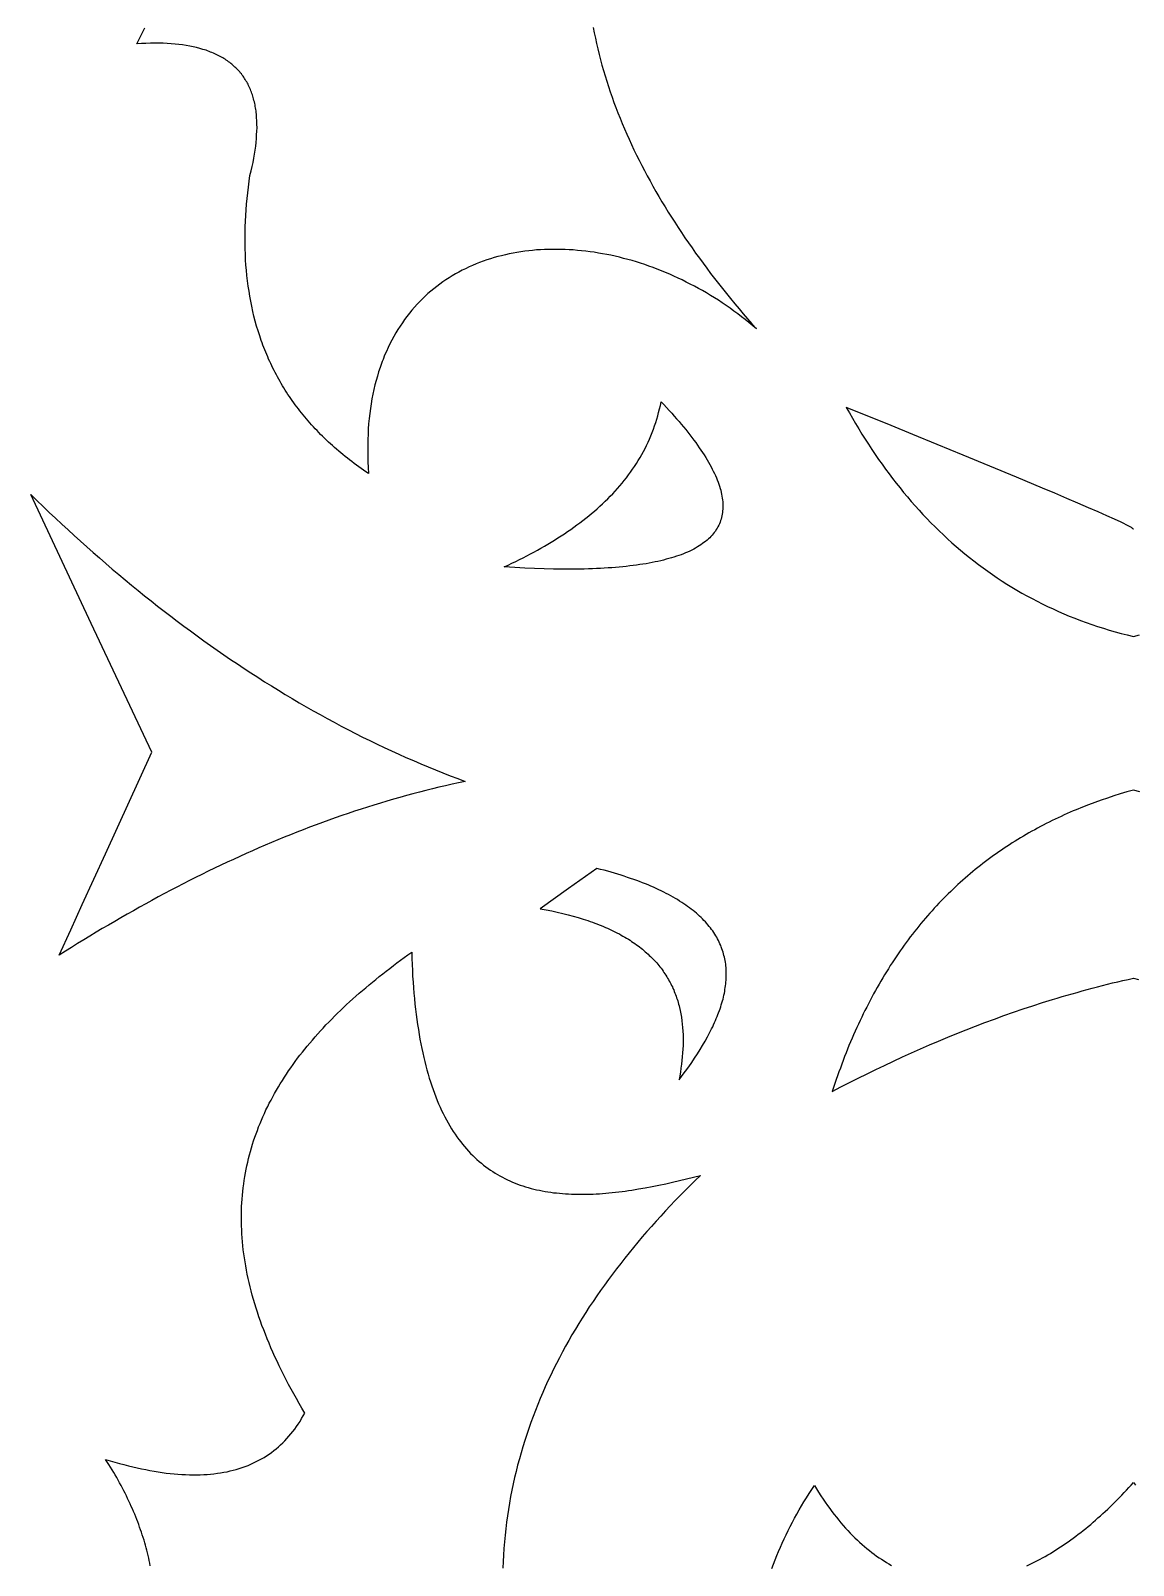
# Model space of a CAD drawing. Extents: x -4113 to -3113, y 1469 to 2469.
# Drawn here: x -3850.7 to -3759.7, y 1816.1 to 1942.6 of the extents above; entities that cross this region are included whole.
import ezdxf

# ---------------------------------------------------------------- set-up
doc = ezdxf.new("R2010")
doc.units = 0
doc.layers.add('PLAN_1', color=18, linetype='CONTINUOUS')

msp = doc.modelspace()

# ---------------------------------------------------------------- linework, layer by layer
at = {"layer": 'PLAN_1'}
for points in [[(-3804.26, 1942.84), (-3804.17, 1942.39), (-3804.08, 1941.95), (-3803.98, 1941.51), (-3803.88, 1941.06), (-3803.77, 1940.62), (-3803.66, 1940.18), (-3803.54, 1939.74), (-3803.41, 1939.29), (-3803.28, 1938.85), (-3803.14, 1938.42), (-3803, 1937.98), (-3802.86, 1937.54), (-3802.7, 1937.1), (-3802.55, 1936.66), (-3802.38, 1936.23), (-3802.22, 1935.79), (-3802.04, 1935.35), (-3801.86, 1934.92), (-3801.68, 1934.49), (-3801.49, 1934.05), (-3801.3, 1933.62), (-3801.1, 1933.19), (-3800.9, 1932.76), (-3800.69, 1932.32), (-3800.47, 1931.89), (-3800.26, 1931.46), (-3800.03, 1931.03), (-3799.8, 1930.61), (-3799.57, 1930.18), (-3799.33, 1929.75), (-3799.09, 1929.32), (-3798.84, 1928.9), (-3798.59, 1928.47), (-3798.33, 1928.04), (-3798.07, 1927.62), (-3797.8, 1927.2), (-3797.53, 1926.77), (-3797.25, 1926.35), (-3796.97, 1925.93), (-3796.69, 1925.5), (-3796.4, 1925.08), (-3796.1, 1924.66), (-3795.81, 1924.24), (-3795.5, 1923.82), (-3795.19, 1923.4), (-3794.88, 1922.98), (-3794.57, 1922.56), (-3794.25, 1922.14), (-3793.92, 1921.73), (-3793.59, 1921.31), (-3793.26, 1920.89), (-3792.92, 1920.48), (-3792.58, 1920.06), (-3792.23, 1919.65), (-3791.88, 1919.23), (-3791.52, 1918.82), (-3791.17, 1918.41), (-3790.8, 1917.99), (-3791.1, 1918.25), (-3791.41, 1918.5), (-3791.71, 1918.75), (-3792.02, 1918.99), (-3792.34, 1919.23), (-3792.65, 1919.46), (-3792.97, 1919.69), (-3793.29, 1919.91), (-3793.61, 1920.13), (-3793.93, 1920.34), (-3794.26, 1920.55), (-3794.58, 1920.75), (-3794.91, 1920.95), (-3795.24, 1921.14), (-3795.58, 1921.32), (-3795.91, 1921.51), (-3796.25, 1921.68), (-3796.58, 1921.85), (-3796.92, 1922.02), (-3797.26, 1922.18), (-3797.6, 1922.34), (-3797.94, 1922.49), (-3798.29, 1922.63), (-3798.63, 1922.77), (-3798.97, 1922.91), (-3799.32, 1923.04), (-3799.66, 1923.16), (-3800.01, 1923.28), (-3800.36, 1923.4), (-3800.7, 1923.51), (-3801.05, 1923.61), (-3801.4, 1923.71), (-3801.75, 1923.8), (-3802.1, 1923.89), (-3802.44, 1923.97), (-3802.79, 1924.05), (-3803.14, 1924.12), (-3803.49, 1924.18), (-3803.83, 1924.24), (-3804.18, 1924.3), (-3804.52, 1924.35), (-3804.87, 1924.39), (-3805.21, 1924.43), (-3805.56, 1924.46), (-3805.9, 1924.49), (-3806.24, 1924.51), (-3806.58, 1924.53), (-3806.92, 1924.54), (-3807.26, 1924.54), (-3807.6, 1924.54), (-3807.93, 1924.54), (-3808.27, 1924.53), (-3808.6, 1924.51), (-3808.93, 1924.49), (-3809.26, 1924.46), (-3809.58, 1924.42), (-3809.91, 1924.38), (-3810.23, 1924.34), (-3810.55, 1924.29), (-3810.87, 1924.23), (-3811.19, 1924.17), (-3811.5, 1924.1), (-3811.82, 1924.02), (-3812.12, 1923.94), (-3812.43, 1923.86), (-3812.74, 1923.76), (-3813.04, 1923.67), (-3813.34, 1923.56), (-3813.63, 1923.45), (-3813.92, 1923.34), (-3814.21, 1923.22), (-3814.5, 1923.09), (-3814.78, 1922.95), (-3815.06, 1922.82), (-3815.34, 1922.67), (-3815.61, 1922.52), (-3815.88, 1922.36), (-3816.14, 1922.2), (-3816.41, 1922.03), (-3816.66, 1921.86), (-3816.92, 1921.67), (-3817.17, 1921.49), (-3817.41, 1921.29), (-3817.65, 1921.09), (-3817.89, 1920.89), (-3818.12, 1920.68), (-3818.35, 1920.46), (-3818.57, 1920.24), (-3818.79, 1920.01), (-3819.01, 1919.77), (-3819.22, 1919.53), (-3819.42, 1919.28), (-3819.62, 1919.02), (-3819.81, 1918.76), (-3820, 1918.49), (-3820.19, 1918.22), (-3820.37, 1917.94), (-3820.54, 1917.66), (-3820.71, 1917.36), (-3820.87, 1917.06), (-3821.03, 1916.76), (-3821.18, 1916.45), (-3821.32, 1916.13), (-3821.46, 1915.81), (-3821.59, 1915.47), (-3821.66, 1915.31), (-3821.72, 1915.14), (-3821.84, 1914.79), (-3821.96, 1914.44), (-3822.06, 1914.09), (-3822.17, 1913.73), (-3822.26, 1913.36), (-3822.35, 1912.98), (-3822.43, 1912.6), (-3822.51, 1912.21), (-3822.57, 1911.81), (-3822.64, 1911.41), (-3822.69, 1911), (-3822.74, 1910.59), (-3822.78, 1910.17), (-3822.81, 1909.74), (-3822.83, 1909.3), (-3822.85, 1908.86), (-3822.86, 1908.42), (-3822.86, 1907.96), (-3822.86, 1907.5), (-3822.85, 1907.03), (-3822.83, 1906.56), (-3822.8, 1906.07), (-3823, 1906.21), (-3823.2, 1906.35), (-3823.4, 1906.48), (-3823.59, 1906.62), (-3823.78, 1906.76), (-3823.97, 1906.9), (-3824.16, 1907.04), (-3824.35, 1907.19), (-3824.53, 1907.33), (-3824.72, 1907.47), (-3824.9, 1907.62), (-3825.07, 1907.77), (-3825.25, 1907.91), (-3825.42, 1908.06), (-3825.59, 1908.21), (-3825.76, 1908.36), (-3825.93, 1908.51), (-3826.1, 1908.66), (-3826.26, 1908.82), (-3826.42, 1908.97), (-3826.58, 1909.13), (-3826.74, 1909.28), (-3826.89, 1909.44), (-3827.04, 1909.6), (-3827.19, 1909.75), (-3827.34, 1909.91), (-3827.49, 1910.07), (-3827.63, 1910.24), (-3827.77, 1910.4), (-3827.91, 1910.56), (-3828.05, 1910.73), (-3828.19, 1910.89), (-3828.32, 1911.06), (-3828.45, 1911.22), (-3828.58, 1911.39), (-3828.71, 1911.56), (-3828.84, 1911.73), (-3828.96, 1911.9), (-3829.08, 1912.07), (-3829.2, 1912.24), (-3829.32, 1912.42), (-3829.44, 1912.59), (-3829.55, 1912.77), (-3829.66, 1912.94), (-3829.77, 1913.12), (-3829.88, 1913.3), (-3829.99, 1913.48), (-3830.09, 1913.65), (-3830.19, 1913.83), (-3830.29, 1914.02), (-3830.39, 1914.2), (-3830.49, 1914.38), (-3830.58, 1914.56), (-3830.68, 1914.75), (-3830.77, 1914.93), (-3830.85, 1915.12), (-3830.94, 1915.31), (-3831.03, 1915.5), (-3831.11, 1915.69), (-3831.19, 1915.88), (-3831.27, 1916.07), (-3831.35, 1916.26), (-3831.42, 1916.45), (-3831.5, 1916.64), (-3831.57, 1916.84), (-3831.64, 1917.03), (-3831.71, 1917.23), (-3831.77, 1917.42), (-3831.9, 1917.82), (-3832.02, 1918.22), (-3832.13, 1918.62), (-3832.24, 1919.03), (-3832.33, 1919.43), (-3832.42, 1919.85), (-3832.51, 1920.26), (-3832.58, 1920.68), (-3832.65, 1921.1), (-3832.72, 1921.52), (-3832.77, 1921.95), (-3832.82, 1922.38), (-3832.86, 1922.82), (-3832.9, 1923.25), (-3832.93, 1923.69), (-3832.95, 1924.14), (-3832.96, 1924.58), (-3832.97, 1925.03), (-3832.97, 1925.48), (-3832.97, 1925.94), (-3832.96, 1926.4), (-3832.94, 1926.86), (-3832.91, 1927.32), (-3832.88, 1927.79), (-3832.85, 1928.26), (-3832.8, 1928.73), (-3832.75, 1929.2), (-3832.7, 1929.68), (-3832.64, 1930.16), (-3832.57, 1930.64), (-3832.48, 1931.01), (-3832.4, 1931.36), (-3832.32, 1931.71), (-3832.26, 1932.05), (-3832.2, 1932.39), (-3832.15, 1932.72), (-3832.1, 1933.04), (-3832.07, 1933.36), (-3832.04, 1933.67), (-3832.02, 1933.98), (-3832, 1934.28), (-3831.99, 1934.57), (-3832, 1934.86), (-3832, 1935.14), (-3832.02, 1935.41), (-3832.04, 1935.68), (-3832.06, 1935.82), (-3832.07, 1935.95), (-3832.09, 1936.08), (-3832.11, 1936.2), (-3832.13, 1936.33), (-3832.15, 1936.45), (-3832.18, 1936.58), (-3832.21, 1936.7), (-3832.24, 1936.82), (-3832.27, 1936.94), (-3832.3, 1937.06), (-3832.33, 1937.17), (-3832.37, 1937.29), (-3832.41, 1937.4), (-3832.45, 1937.51), (-3832.49, 1937.62), (-3832.54, 1937.73), (-3832.58, 1937.83), (-3832.63, 1937.94), (-3832.68, 1938.04), (-3832.73, 1938.15), (-3832.78, 1938.25), (-3832.84, 1938.35), (-3832.9, 1938.44), (-3832.96, 1938.54), (-3833.02, 1938.63), (-3833.08, 1938.73), (-3833.14, 1938.82), (-3833.21, 1938.91), (-3833.28, 1939), (-3833.35, 1939.08), (-3833.42, 1939.17), (-3833.49, 1939.25), (-3833.57, 1939.33), (-3833.65, 1939.42), (-3833.73, 1939.5), (-3833.81, 1939.57), (-3833.89, 1939.65), (-3833.98, 1939.72), (-3834.06, 1939.8), (-3834.15, 1939.87), (-3834.24, 1939.94), (-3834.33, 1940.01), (-3834.43, 1940.08), (-3834.53, 1940.14), (-3834.62, 1940.21), (-3834.72, 1940.27), (-3834.82, 1940.33), (-3834.93, 1940.39), (-3835.03, 1940.45), (-3835.14, 1940.5), (-3835.25, 1940.56), (-3835.36, 1940.61), (-3835.47, 1940.67), (-3835.59, 1940.72), (-3835.71, 1940.76), (-3835.82, 1940.81), (-3835.95, 1940.86), (-3836.07, 1940.9), (-3836.19, 1940.95), (-3836.32, 1940.99), (-3836.45, 1941.03), (-3836.71, 1941.1), (-3836.98, 1941.17), (-3837.25, 1941.24), (-3837.54, 1941.29), (-3837.83, 1941.34), (-3838.13, 1941.39), (-3838.43, 1941.43), (-3838.74, 1941.46), (-3839.07, 1941.49), (-3839.39, 1941.51), (-3839.73, 1941.53), (-3840.07, 1941.53), (-3840.42, 1941.54), (-3840.78, 1941.53), (-3841.15, 1941.52), (-3841.52, 1941.51), (-3841.9, 1941.49), (-3841.67, 1941.93), (-3841.45, 1942.37), (-3841.24, 1942.81)], [(-3759.7, 1901.48), (-3759.7, 1901.47), (-3759.71, 1901.48), (-3759.72, 1901.5), (-3759.74, 1901.52), (-3759.77, 1901.54), (-3759.86, 1901.6), (-3759.97, 1901.66), (-3760.12, 1901.74), (-3760.29, 1901.83), (-3760.49, 1901.93), (-3760.72, 1902.04), (-3761.26, 1902.29), (-3761.89, 1902.58), (-3762.61, 1902.9), (-3763.4, 1903.24), (-3764.27, 1903.62), (-3765.2, 1904.01), (-3766.17, 1904.43), (-3767.2, 1904.86), (-3769.33, 1905.75), (-3771.54, 1906.67), (-3773.75, 1907.58), (-3775.89, 1908.46), (-3777.89, 1909.28), (-3779.68, 1910.01), (-3782.36, 1911.1), (-3783.38, 1911.51), (-3783.13, 1911.06), (-3782.87, 1910.62), (-3782.62, 1910.18), (-3782.36, 1909.74), (-3782.09, 1909.31), (-3781.82, 1908.89), (-3781.55, 1908.47), (-3781.28, 1908.05), (-3781, 1907.64), (-3780.72, 1907.23), (-3780.43, 1906.83), (-3780.14, 1906.43), (-3779.85, 1906.03), (-3779.56, 1905.64), (-3779.26, 1905.26), (-3778.95, 1904.88), (-3778.65, 1904.5), (-3778.34, 1904.13), (-3778.02, 1903.76), (-3777.7, 1903.4), (-3777.38, 1903.04), (-3777.06, 1902.69), (-3776.73, 1902.34), (-3776.4, 1902), (-3776.06, 1901.66), (-3775.72, 1901.33), (-3775.37, 1901), (-3775.03, 1900.68), (-3774.67, 1900.36), (-3774.32, 1900.05), (-3773.96, 1899.74), (-3773.59, 1899.44), (-3773.22, 1899.14), (-3772.85, 1898.85), (-3772.48, 1898.56), (-3772.1, 1898.28), (-3771.71, 1898), (-3771.32, 1897.73), (-3770.93, 1897.46), (-3770.53, 1897.2), (-3770.13, 1896.95), (-3769.73, 1896.7), (-3769.32, 1896.45), (-3768.9, 1896.21), (-3768.49, 1895.98), (-3768.06, 1895.75), (-3767.64, 1895.53), (-3767.21, 1895.31), (-3766.77, 1895.1), (-3766.33, 1894.9), (-3765.89, 1894.7), (-3765.44, 1894.5), (-3764.99, 1894.31), (-3764.53, 1894.13), (-3764.07, 1893.95), (-3763.6, 1893.78), (-3763.13, 1893.62), (-3762.65, 1893.46), (-3762.17, 1893.3), (-3761.69, 1893.15), (-3761.2, 1893.01), (-3760.71, 1892.88), (-3760.21, 1892.75), (-3759.7, 1892.62), (-3759.2, 1892.75)], [(-3759.16, 1879.81), (-3759.7, 1879.97), (-3760.25, 1879.81), (-3760.78, 1879.65), (-3761.32, 1879.48), (-3761.84, 1879.31), (-3762.37, 1879.13), (-3762.89, 1878.94), (-3763.4, 1878.75), (-3763.91, 1878.55), (-3764.42, 1878.34), (-3764.67, 1878.24), (-3764.92, 1878.13), (-3765.17, 1878.02), (-3765.42, 1877.91), (-3765.67, 1877.8), (-3765.91, 1877.68), (-3766.16, 1877.57), (-3766.4, 1877.45), (-3766.64, 1877.33), (-3766.89, 1877.21), (-3767.13, 1877.08), (-3767.36, 1876.96), (-3767.6, 1876.83), (-3767.84, 1876.7), (-3768.07, 1876.57), (-3768.31, 1876.44), (-3768.54, 1876.31), (-3768.77, 1876.17), (-3769, 1876.03), (-3769.23, 1875.89), (-3769.46, 1875.75), (-3769.69, 1875.61), (-3769.92, 1875.46), (-3770.14, 1875.32), (-3770.36, 1875.17), (-3770.59, 1875.02), (-3770.81, 1874.87), (-3771.03, 1874.71), (-3771.25, 1874.56), (-3771.46, 1874.4), (-3771.68, 1874.24), (-3771.89, 1874.08), (-3772.11, 1873.91), (-3772.32, 1873.75), (-3772.53, 1873.58), (-3772.74, 1873.41), (-3772.95, 1873.24), (-3773.16, 1873.06), (-3773.36, 1872.89), (-3773.57, 1872.71), (-3773.77, 1872.53), (-3773.98, 1872.35), (-3774.18, 1872.17), (-3774.38, 1871.98), (-3774.57, 1871.8), (-3774.77, 1871.61), (-3774.97, 1871.42), (-3775.16, 1871.22), (-3775.36, 1871.03), (-3775.55, 1870.83), (-3775.74, 1870.63), (-3775.93, 1870.43), (-3776.12, 1870.23), (-3776.3, 1870.02), (-3776.49, 1869.82), (-3776.67, 1869.61), (-3776.85, 1869.4), (-3777.04, 1869.18), (-3777.22, 1868.97), (-3777.4, 1868.75), (-3777.57, 1868.53), (-3777.75, 1868.31), (-3777.92, 1868.09), (-3778.1, 1867.86), (-3778.27, 1867.63), (-3778.44, 1867.4), (-3778.61, 1867.17), (-3778.78, 1866.94), (-3778.94, 1866.7), (-3779.11, 1866.46), (-3779.27, 1866.22), (-3779.43, 1865.98), (-3779.6, 1865.73), (-3779.75, 1865.49), (-3779.91, 1865.24), (-3780.07, 1864.99), (-3780.22, 1864.73), (-3780.38, 1864.48), (-3780.53, 1864.22), (-3780.68, 1863.96), (-3780.83, 1863.7), (-3780.98, 1863.43), (-3781.13, 1863.17), (-3781.27, 1862.9), (-3781.42, 1862.63), (-3781.56, 1862.35), (-3781.7, 1862.08), (-3781.84, 1861.8), (-3781.98, 1861.52), (-3782.11, 1861.24), (-3782.25, 1860.96), (-3782.38, 1860.67), (-3782.52, 1860.38), (-3782.65, 1860.09), (-3782.78, 1859.8), (-3782.9, 1859.5), (-3783.03, 1859.2), (-3783.16, 1858.9), (-3783.28, 1858.6), (-3783.4, 1858.29), (-3783.52, 1857.99), (-3783.64, 1857.68), (-3783.76, 1857.37), (-3783.87, 1857.05), (-3783.99, 1856.74), (-3784.1, 1856.42), (-3784.21, 1856.1), (-3784.32, 1855.77), (-3784.43, 1855.45), (-3784.54, 1855.12), (-3783.83, 1855.49), (-3783.11, 1855.85), (-3782.39, 1856.21), (-3781.67, 1856.57), (-3780.95, 1856.92), (-3780.22, 1857.27), (-3779.48, 1857.62), (-3778.75, 1857.96), (-3778.01, 1858.29), (-3777.26, 1858.63), (-3776.52, 1858.95), (-3775.77, 1859.27), (-3775.01, 1859.59), (-3774.25, 1859.9), (-3773.48, 1860.21), (-3772.71, 1860.51), (-3771.94, 1860.8), (-3771.16, 1861.09), (-3770.38, 1861.37), (-3769.59, 1861.65), (-3768.8, 1861.92), (-3768, 1862.18), (-3767.19, 1862.44), (-3766.38, 1862.69), (-3765.98, 1862.82), (-3765.57, 1862.94), (-3765.16, 1863.06), (-3764.75, 1863.18), (-3764.34, 1863.29), (-3763.92, 1863.41), (-3763.51, 1863.52), (-3763.09, 1863.63), (-3762.67, 1863.74), (-3762.25, 1863.85), (-3761.83, 1863.95), (-3761.41, 1864.06), (-3760.99, 1864.16), (-3760.56, 1864.26), (-3760.13, 1864.36), (-3759.7, 1864.45), (-3759.28, 1864.36)], [(-3840.79, 1816.01), (-3840.83, 1816.23), (-3840.88, 1816.44), (-3840.92, 1816.65), (-3840.97, 1816.86), (-3841.02, 1817.07), (-3841.08, 1817.29), (-3841.13, 1817.5), (-3841.19, 1817.71), (-3841.25, 1817.92), (-3841.31, 1818.14), (-3841.38, 1818.35), (-3841.45, 1818.56), (-3841.52, 1818.78), (-3841.59, 1818.99), (-3841.67, 1819.2), (-3841.74, 1819.42), (-3841.82, 1819.63), (-3841.91, 1819.84), (-3841.99, 1820.06), (-3842.08, 1820.27), (-3842.17, 1820.49), (-3842.26, 1820.7), (-3842.36, 1820.91), (-3842.45, 1821.13), (-3842.55, 1821.34), (-3842.66, 1821.56), (-3842.76, 1821.77), (-3842.87, 1821.99), (-3842.98, 1822.2), (-3843.09, 1822.42), (-3843.2, 1822.63), (-3843.32, 1822.85), (-3843.44, 1823.06), (-3843.56, 1823.28), (-3843.69, 1823.5), (-3843.81, 1823.71), (-3843.94, 1823.93), (-3844.07, 1824.14), (-3844.21, 1824.36), (-3844.48, 1824.79), (-3844.1, 1824.67), (-3843.72, 1824.56), (-3843.34, 1824.46), (-3842.97, 1824.36), (-3842.6, 1824.26), (-3842.24, 1824.17), (-3841.88, 1824.09), (-3841.53, 1824.01), (-3841.17, 1823.94), (-3840.83, 1823.87), (-3840.48, 1823.81), (-3840.14, 1823.76), (-3839.81, 1823.71), (-3839.48, 1823.66), (-3839.15, 1823.63), (-3838.83, 1823.59), (-3838.51, 1823.57), (-3838.19, 1823.54), (-3837.88, 1823.53), (-3837.57, 1823.52), (-3837.27, 1823.51), (-3836.97, 1823.51), (-3836.68, 1823.52), (-3836.39, 1823.53), (-3836.1, 1823.55), (-3835.82, 1823.57), (-3835.54, 1823.6), (-3835.26, 1823.64), (-3834.99, 1823.68), (-3834.72, 1823.72), (-3834.46, 1823.77), (-3834.2, 1823.83), (-3833.95, 1823.89), (-3833.7, 1823.96), (-3833.45, 1824.04), (-3833.21, 1824.12), (-3832.97, 1824.2), (-3832.73, 1824.29), (-3832.5, 1824.39), (-3832.28, 1824.49), (-3832.05, 1824.6), (-3831.83, 1824.71), (-3831.62, 1824.83), (-3831.41, 1824.95), (-3831.2, 1825.08), (-3831, 1825.22), (-3830.8, 1825.36), (-3830.61, 1825.51), (-3830.42, 1825.66), (-3830.23, 1825.82), (-3830.05, 1825.98), (-3829.87, 1826.15), (-3829.69, 1826.32), (-3829.52, 1826.5), (-3829.36, 1826.69), (-3829.19, 1826.88), (-3829.04, 1827.08), (-3828.88, 1827.28), (-3828.73, 1827.49), (-3828.59, 1827.7), (-3828.44, 1827.92), (-3828.31, 1828.15), (-3828.17, 1828.38), (-3828.04, 1828.61), (-3828.28, 1829.01), (-3828.51, 1829.4), (-3828.74, 1829.8), (-3828.96, 1830.19), (-3829.17, 1830.58), (-3829.38, 1830.96), (-3829.58, 1831.35), (-3829.78, 1831.73), (-3829.97, 1832.11), (-3830.16, 1832.49), (-3830.34, 1832.87), (-3830.51, 1833.25), (-3830.68, 1833.62), (-3830.85, 1833.99), (-3831, 1834.36), (-3831.16, 1834.73), (-3831.3, 1835.1), (-3831.44, 1835.46), (-3831.58, 1835.83), (-3831.71, 1836.19), (-3831.83, 1836.55), (-3831.95, 1836.91), (-3832.07, 1837.26), (-3832.18, 1837.62), (-3832.28, 1837.97), (-3832.38, 1838.32), (-3832.47, 1838.67), (-3832.56, 1839.02), (-3832.64, 1839.37), (-3832.72, 1839.71), (-3832.79, 1840.05), (-3832.86, 1840.39), (-3832.92, 1840.73), (-3832.98, 1841.07), (-3833.03, 1841.41), (-3833.08, 1841.74), (-3833.12, 1842.07), (-3833.16, 1842.4), (-3833.19, 1842.73), (-3833.21, 1843.06), (-3833.24, 1843.39), (-3833.25, 1843.71), (-3833.27, 1844.04), (-3833.27, 1844.36), (-3833.28, 1844.68), (-3833.27, 1845), (-3833.27, 1845.31), (-3833.26, 1845.63), (-3833.24, 1845.94), (-3833.22, 1846.25), (-3833.19, 1846.56), (-3833.16, 1846.87), (-3833.13, 1847.18), (-3833.09, 1847.49), (-3833.04, 1847.79), (-3833, 1848.1), (-3832.94, 1848.4), (-3832.88, 1848.7), (-3832.82, 1849), (-3832.76, 1849.29), (-3832.69, 1849.59), (-3832.61, 1849.89), (-3832.53, 1850.18), (-3832.45, 1850.47), (-3832.36, 1850.76), (-3832.27, 1851.05), (-3832.17, 1851.34), (-3832.07, 1851.62), (-3831.96, 1851.91), (-3831.86, 1852.19), (-3831.74, 1852.47), (-3831.62, 1852.76), (-3831.5, 1853.03), (-3831.38, 1853.31), (-3831.25, 1853.59), (-3831.11, 1853.87), (-3830.98, 1854.14), (-3830.83, 1854.41), (-3830.69, 1854.68), (-3830.54, 1854.95), (-3830.38, 1855.22), (-3830.23, 1855.49), (-3830.07, 1855.76), (-3829.9, 1856.02), (-3829.73, 1856.29), (-3829.56, 1856.55), (-3829.38, 1856.81), (-3829.2, 1857.07), (-3829.02, 1857.33), (-3828.83, 1857.59), (-3828.64, 1857.85), (-3828.45, 1858.1), (-3828.25, 1858.36), (-3828.04, 1858.61), (-3827.84, 1858.86), (-3827.63, 1859.11), (-3827.42, 1859.36), (-3827.2, 1859.61), (-3826.98, 1859.86), (-3826.76, 1860.11), (-3826.53, 1860.35), (-3826.3, 1860.6), (-3826.07, 1860.84), (-3825.83, 1861.08), (-3825.59, 1861.32), (-3825.35, 1861.56), (-3825.1, 1861.8), (-3824.86, 1862.04), (-3824.6, 1862.28), (-3824.35, 1862.51), (-3824.09, 1862.75), (-3823.83, 1862.98), (-3823.56, 1863.21), (-3823.29, 1863.44), (-3823.02, 1863.67), (-3822.75, 1863.9), (-3822.47, 1864.13), (-3822.19, 1864.36), (-3821.91, 1864.59), (-3821.62, 1864.81), (-3821.33, 1865.04), (-3821.04, 1865.26), (-3820.74, 1865.49), (-3820.45, 1865.71), (-3820.15, 1865.93), (-3819.84, 1866.15), (-3819.54, 1866.37), (-3819.23, 1866.59), (-3819.21, 1866.08), (-3819.19, 1865.58), (-3819.17, 1865.1), (-3819.15, 1864.61), (-3819.12, 1864.14), (-3819.08, 1863.67), (-3819.05, 1863.22), (-3819, 1862.77), (-3818.96, 1862.32), (-3818.91, 1861.89), (-3818.86, 1861.46), (-3818.81, 1861.04), (-3818.75, 1860.63), (-3818.68, 1860.22), (-3818.62, 1859.82), (-3818.55, 1859.43), (-3818.48, 1859.04), (-3818.4, 1858.67), (-3818.32, 1858.3), (-3818.24, 1857.93), (-3818.16, 1857.58), (-3818.07, 1857.23), (-3817.98, 1856.89), (-3817.88, 1856.55), (-3817.78, 1856.22), (-3817.68, 1855.9), (-3817.58, 1855.58), (-3817.47, 1855.27), (-3817.36, 1854.97), (-3817.24, 1854.67), (-3817.13, 1854.38), (-3817.01, 1854.1), (-3816.89, 1853.82), (-3816.76, 1853.55), (-3816.63, 1853.29), (-3816.5, 1853.03), (-3816.37, 1852.77), (-3816.23, 1852.53), (-3816.09, 1852.29), (-3815.95, 1852.05), (-3815.8, 1851.82), (-3815.65, 1851.6), (-3815.5, 1851.38), (-3815.35, 1851.17), (-3815.19, 1850.96), (-3815.03, 1850.76), (-3814.87, 1850.57), (-3814.71, 1850.38), (-3814.54, 1850.19), (-3814.37, 1850.01), (-3814.2, 1849.84), (-3814.02, 1849.67), (-3813.85, 1849.51), (-3813.67, 1849.35), (-3813.48, 1849.2), (-3813.3, 1849.05), (-3813.11, 1848.91), (-3812.93, 1848.77), (-3812.73, 1848.64), (-3812.54, 1848.51), (-3812.35, 1848.39), (-3812.15, 1848.27), (-3811.95, 1848.15), (-3811.75, 1848.04), (-3811.54, 1847.94), (-3811.33, 1847.84), (-3811.13, 1847.74), (-3810.91, 1847.65), (-3810.7, 1847.56), (-3810.49, 1847.48), (-3810.27, 1847.4), (-3810.05, 1847.33), (-3809.83, 1847.26), (-3809.61, 1847.19), (-3809.38, 1847.13), (-3809.16, 1847.07), (-3808.93, 1847.02), (-3808.7, 1846.97), (-3808.47, 1846.92), (-3808.23, 1846.88), (-3808, 1846.84), (-3807.76, 1846.81), (-3807.52, 1846.77), (-3807.28, 1846.75), (-3807.04, 1846.72), (-3806.79, 1846.7), (-3806.55, 1846.68), (-3806.3, 1846.67), (-3806.05, 1846.66), (-3805.8, 1846.65), (-3805.55, 1846.64), (-3805.3, 1846.64), (-3805.04, 1846.64), (-3804.79, 1846.65), (-3804.53, 1846.65), (-3804.27, 1846.66), (-3804.01, 1846.68), (-3803.75, 1846.69), (-3803.49, 1846.71), (-3803.22, 1846.73), (-3802.96, 1846.76), (-3802.69, 1846.78), (-3802.42, 1846.81), (-3802.15, 1846.84), (-3801.88, 1846.88), (-3801.61, 1846.91), (-3801.34, 1846.95), (-3801.07, 1846.99), (-3800.52, 1847.08), (-3799.96, 1847.18), (-3799.4, 1847.28), (-3798.84, 1847.4), (-3798.28, 1847.51), (-3797.71, 1847.64), (-3797.14, 1847.77), (-3796.57, 1847.91), (-3795.99, 1848.05), (-3795.41, 1848.2), (-3795.84, 1847.79), (-3796.26, 1847.37), (-3796.67, 1846.96), (-3797.09, 1846.54), (-3797.49, 1846.12), (-3797.9, 1845.69), (-3798.29, 1845.27), (-3798.69, 1844.85), (-3799.07, 1844.42), (-3799.46, 1843.99), (-3799.84, 1843.56), (-3800.21, 1843.13), (-3800.58, 1842.7), (-3800.94, 1842.26), (-3801.3, 1841.82), (-3801.65, 1841.38), (-3801.99, 1840.94), (-3802.34, 1840.5), (-3802.67, 1840.06), (-3803, 1839.61), (-3803.33, 1839.16), (-3803.65, 1838.71), (-3803.96, 1838.26), (-3804.27, 1837.81), (-3804.58, 1837.35), (-3804.87, 1836.9), (-3805.17, 1836.44), (-3805.45, 1835.98), (-3805.73, 1835.52), (-3806.01, 1835.05), (-3806.28, 1834.58), (-3806.54, 1834.12), (-3806.8, 1833.64), (-3807.05, 1833.17), (-3807.29, 1832.7), (-3807.53, 1832.22), (-3807.76, 1831.74), (-3807.99, 1831.26), (-3808.21, 1830.78), (-3808.42, 1830.29), (-3808.63, 1829.81), (-3808.83, 1829.32), (-3809.03, 1828.83), (-3809.22, 1828.33), (-3809.4, 1827.84), (-3809.58, 1827.34), (-3809.74, 1826.84), (-3809.91, 1826.34), (-3810.06, 1825.83), (-3810.21, 1825.33), (-3810.35, 1824.82), (-3810.49, 1824.31), (-3810.62, 1823.79), (-3810.74, 1823.28), (-3810.86, 1822.76), (-3810.97, 1822.24), (-3811.07, 1821.72), (-3811.16, 1821.19), (-3811.25, 1820.66), (-3811.33, 1820.13), (-3811.4, 1819.6), (-3811.47, 1819.07), (-3811.53, 1818.53), (-3811.58, 1817.99), (-3811.62, 1817.45), (-3811.66, 1816.9), (-3811.69, 1816.36), (-3811.71, 1815.81)], [(-3789.52, 1815.8), (-3789.39, 1816.15), (-3789.25, 1816.5), (-3789.11, 1816.85), (-3788.97, 1817.19), (-3788.82, 1817.54), (-3788.67, 1817.88), (-3788.51, 1818.23), (-3788.35, 1818.57), (-3788.18, 1818.91), (-3788.01, 1819.26), (-3787.83, 1819.6), (-3787.65, 1819.94), (-3787.46, 1820.28), (-3787.27, 1820.62), (-3787.07, 1820.96), (-3786.87, 1821.29), (-3786.66, 1821.63), (-3786.45, 1821.97), (-3786.23, 1822.3), (-3786.01, 1822.64), (-3785.84, 1822.35), (-3785.66, 1822.07), (-3785.48, 1821.79), (-3785.3, 1821.52), (-3785.12, 1821.25), (-3784.94, 1820.99), (-3784.75, 1820.74), (-3784.57, 1820.49), (-3784.38, 1820.25), (-3784.2, 1820.01), (-3784.01, 1819.78), (-3783.82, 1819.56), (-3783.63, 1819.34), (-3783.44, 1819.12), (-3783.25, 1818.92), (-3783.06, 1818.71), (-3782.86, 1818.51), (-3782.67, 1818.32), (-3782.47, 1818.13), (-3782.28, 1817.95), (-3782.08, 1817.77), (-3781.88, 1817.6), (-3781.68, 1817.44), (-3781.48, 1817.28), (-3781.28, 1817.12), (-3781.08, 1816.97), (-3780.88, 1816.82), (-3780.68, 1816.68), (-3780.47, 1816.55), (-3780.27, 1816.42), (-3780.07, 1816.29), (-3779.86, 1816.17), (-3779.65, 1816.05)], [(-3768.48, 1816.02), (-3768.26, 1816.12), (-3768.05, 1816.23), (-3767.83, 1816.33), (-3767.62, 1816.44), (-3767.4, 1816.56), (-3767.19, 1816.67), (-3766.98, 1816.79), (-3766.76, 1816.92), (-3766.55, 1817.04), (-3766.34, 1817.17), (-3766.13, 1817.3), (-3765.92, 1817.43), (-3765.7, 1817.57), (-3765.49, 1817.71), (-3765.29, 1817.85), (-3765.08, 1818), (-3764.87, 1818.15), (-3764.66, 1818.3), (-3764.45, 1818.45), (-3764.25, 1818.61), (-3764.04, 1818.77), (-3763.83, 1818.93), (-3763.63, 1819.1), (-3763.43, 1819.26), (-3763.22, 1819.43), (-3763.02, 1819.6), (-3762.82, 1819.78), (-3762.62, 1819.96), (-3762.42, 1820.14), (-3762.22, 1820.32), (-3762.02, 1820.5), (-3761.82, 1820.69), (-3761.62, 1820.88), (-3761.43, 1821.07), (-3761.23, 1821.26), (-3761.04, 1821.46), (-3760.84, 1821.65), (-3760.65, 1821.85), (-3760.46, 1822.06), (-3760.27, 1822.26), (-3760.08, 1822.47), (-3759.89, 1822.67), (-3759.7, 1822.88), (-3759.52, 1822.67)]]:
    msp.add_lwpolyline(points, dxfattribs=at)
for points in [[(-3798.66, 1911.98), (-3798.44, 1911.74), (-3798.21, 1911.5), (-3798, 1911.27), (-3797.78, 1911.03), (-3797.58, 1910.8), (-3797.38, 1910.57), (-3797.18, 1910.35), (-3796.99, 1910.12), (-3796.8, 1909.9), (-3796.62, 1909.68), (-3796.45, 1909.46), (-3796.28, 1909.24), (-3796.11, 1909.03), (-3795.95, 1908.82), (-3795.8, 1908.61), (-3795.65, 1908.4), (-3795.51, 1908.19), (-3795.37, 1907.99), (-3795.23, 1907.79), (-3795.1, 1907.59), (-3794.98, 1907.39), (-3794.86, 1907.19), (-3794.75, 1907), (-3794.64, 1906.81), (-3794.54, 1906.62), (-3794.44, 1906.43), (-3794.35, 1906.25), (-3794.26, 1906.07), (-3794.18, 1905.89), (-3794.1, 1905.71), (-3794.03, 1905.53), (-3793.96, 1905.36), (-3793.9, 1905.18), (-3793.84, 1905.01), (-3793.79, 1904.84), (-3793.74, 1904.68), (-3793.7, 1904.51), (-3793.67, 1904.35), (-3793.64, 1904.19), (-3793.61, 1904.03), (-3793.59, 1903.88), (-3793.57, 1903.73), (-3793.56, 1903.57), (-3793.56, 1903.42), (-3793.56, 1903.28), (-3793.57, 1903.13), (-3793.58, 1902.99), (-3793.59, 1902.85), (-3793.61, 1902.71), (-3793.64, 1902.57), (-3793.67, 1902.44), (-3793.71, 1902.31), (-3793.75, 1902.18), (-3793.79, 1902.05), (-3793.85, 1901.92), (-3793.9, 1901.8), (-3793.97, 1901.67), (-3794.03, 1901.55), (-3794.11, 1901.44), (-3794.18, 1901.32), (-3794.27, 1901.21), (-3794.35, 1901.1), (-3794.45, 1900.99), (-3794.55, 1900.88), (-3794.65, 1900.77), (-3794.76, 1900.67), (-3794.87, 1900.57), (-3794.99, 1900.47), (-3795.12, 1900.37), (-3795.24, 1900.28), (-3795.38, 1900.18), (-3795.52, 1900.09), (-3795.66, 1900.01), (-3795.81, 1899.92), (-3795.97, 1899.83), (-3796.13, 1899.75), (-3796.29, 1899.67), (-3796.47, 1899.59), (-3796.64, 1899.52), (-3796.82, 1899.44), (-3797.01, 1899.37), (-3797.2, 1899.3), (-3797.4, 1899.24), (-3797.6, 1899.17), (-3797.81, 1899.11), (-3798.02, 1899.05), (-3798.23, 1898.99), (-3798.46, 1898.93), (-3798.68, 1898.87), (-3798.92, 1898.82), (-3799.15, 1898.77), (-3799.4, 1898.72), (-3799.65, 1898.67), (-3799.9, 1898.63), (-3800.16, 1898.59), (-3800.42, 1898.55), (-3800.69, 1898.51), (-3800.96, 1898.47), (-3801.24, 1898.44), (-3801.53, 1898.41), (-3801.82, 1898.38), (-3802.11, 1898.35), (-3802.41, 1898.32), (-3802.72, 1898.3), (-3803.03, 1898.28), (-3803.34, 1898.26), (-3803.66, 1898.24), (-3803.99, 1898.23), (-3804.32, 1898.21), (-3804.65, 1898.2), (-3805, 1898.19), (-3805.34, 1898.19), (-3805.69, 1898.18), (-3806.05, 1898.18), (-3806.41, 1898.18), (-3806.78, 1898.18), (-3807.15, 1898.18), (-3807.53, 1898.19), (-3808.3, 1898.21), (-3809.09, 1898.23), (-3809.9, 1898.27), (-3810.73, 1898.31), (-3811.59, 1898.36), (-3811.27, 1898.51), (-3810.96, 1898.66), (-3810.65, 1898.81), (-3810.35, 1898.96), (-3810.04, 1899.12), (-3809.74, 1899.27), (-3809.44, 1899.43), (-3809.15, 1899.59), (-3808.86, 1899.75), (-3808.57, 1899.91), (-3808.28, 1900.08), (-3808, 1900.24), (-3807.72, 1900.41), (-3807.44, 1900.58), (-3807.17, 1900.75), (-3806.9, 1900.93), (-3806.63, 1901.1), (-3806.37, 1901.28), (-3806.11, 1901.46), (-3805.85, 1901.64), (-3805.6, 1901.82), (-3805.35, 1902.01), (-3805.11, 1902.19), (-3804.86, 1902.38), (-3804.62, 1902.57), (-3804.39, 1902.77), (-3804.16, 1902.96), (-3803.93, 1903.16), (-3803.71, 1903.36), (-3803.49, 1903.56), (-3803.27, 1903.77), (-3803.06, 1903.98), (-3802.85, 1904.19), (-3802.65, 1904.4), (-3802.45, 1904.61), (-3802.25, 1904.83), (-3802.06, 1905.05), (-3801.88, 1905.27), (-3801.69, 1905.49), (-3801.51, 1905.72), (-3801.34, 1905.95), (-3801.17, 1906.18), (-3801.01, 1906.41), (-3800.85, 1906.65), (-3800.69, 1906.89), (-3800.54, 1907.13), (-3800.39, 1907.38), (-3800.25, 1907.62), (-3800.11, 1907.87), (-3799.98, 1908.13), (-3799.85, 1908.38), (-3799.73, 1908.64), (-3799.61, 1908.9), (-3799.5, 1909.17), (-3799.39, 1909.44), (-3799.29, 1909.71), (-3799.19, 1909.98), (-3799.1, 1910.26), (-3799.02, 1910.53), (-3798.93, 1910.82), (-3798.86, 1911.1), (-3798.79, 1911.39), (-3798.72, 1911.68)], [(-3850.66, 1904.33), (-3850.15, 1903.84), (-3849.64, 1903.35), (-3849.13, 1902.86), (-3848.61, 1902.38), (-3848.1, 1901.9), (-3847.58, 1901.42), (-3847.06, 1900.95), (-3846.55, 1900.48), (-3846.02, 1900.02), (-3845.5, 1899.55), (-3844.98, 1899.1), (-3844.45, 1898.64), (-3843.93, 1898.19), (-3843.4, 1897.74), (-3842.87, 1897.3), (-3842.34, 1896.86), (-3841.8, 1896.43), (-3841.27, 1895.99), (-3840.73, 1895.57), (-3840.19, 1895.14), (-3839.65, 1894.72), (-3839.11, 1894.31), (-3838.57, 1893.89), (-3838.03, 1893.48), (-3837.48, 1893.08), (-3836.93, 1892.68), (-3836.38, 1892.28), (-3835.83, 1891.89), (-3835.28, 1891.5), (-3834.73, 1891.12), (-3834.17, 1890.74), (-3833.61, 1890.36), (-3833.05, 1889.99), (-3832.49, 1889.62), (-3831.93, 1889.26), (-3831.37, 1888.9), (-3830.8, 1888.55), (-3830.23, 1888.2), (-3829.66, 1887.85), (-3829.09, 1887.51), (-3828.52, 1887.17), (-3827.94, 1886.84), (-3827.37, 1886.51), (-3826.79, 1886.19), (-3826.21, 1885.87), (-3825.62, 1885.55), (-3825.04, 1885.24), (-3824.45, 1884.93), (-3823.87, 1884.63), (-3823.28, 1884.34), (-3822.68, 1884.04), (-3822.09, 1883.76), (-3821.5, 1883.47), (-3820.9, 1883.2), (-3820.3, 1882.92), (-3819.7, 1882.65), (-3819.09, 1882.39), (-3818.49, 1882.13), (-3817.88, 1881.88), (-3817.27, 1881.63), (-3816.66, 1881.38), (-3816.05, 1881.14), (-3815.43, 1880.91), (-3814.82, 1880.68), (-3815.36, 1880.56), (-3815.9, 1880.44), (-3816.44, 1880.32), (-3816.98, 1880.2), (-3817.52, 1880.07), (-3818.06, 1879.93), (-3818.6, 1879.79), (-3819.13, 1879.65), (-3819.67, 1879.51), (-3820.21, 1879.36), (-3820.74, 1879.21), (-3821.28, 1879.05), (-3821.81, 1878.89), (-3822.35, 1878.73), (-3822.88, 1878.56), (-3823.41, 1878.39), (-3823.94, 1878.22), (-3824.47, 1878.04), (-3825, 1877.86), (-3825.53, 1877.67), (-3826.06, 1877.48), (-3826.59, 1877.29), (-3827.12, 1877.1), (-3827.65, 1876.9), (-3828.17, 1876.7), (-3828.7, 1876.49), (-3829.23, 1876.28), (-3829.75, 1876.07), (-3830.28, 1875.85), (-3830.8, 1875.64), (-3831.32, 1875.41), (-3831.85, 1875.19), (-3832.37, 1874.96), (-3832.89, 1874.73), (-3833.41, 1874.49), (-3833.93, 1874.25), (-3834.45, 1874.01), (-3834.97, 1873.77), (-3835.49, 1873.52), (-3836.01, 1873.27), (-3836.53, 1873.01), (-3837.05, 1872.76), (-3837.56, 1872.5), (-3838.08, 1872.23), (-3838.6, 1871.97), (-3839.11, 1871.7), (-3839.63, 1871.43), (-3840.14, 1871.15), (-3840.66, 1870.87), (-3841.17, 1870.59), (-3841.68, 1870.31), (-3842.19, 1870.02), (-3842.71, 1869.73), (-3843.22, 1869.44), (-3843.73, 1869.14), (-3844.24, 1868.84), (-3844.75, 1868.54), (-3845.26, 1868.24), (-3845.77, 1867.93), (-3846.28, 1867.62), (-3846.79, 1867.31), (-3847.3, 1866.99), (-3847.8, 1866.68), (-3848.31, 1866.36), (-3847.35, 1868.44), (-3846.4, 1870.53), (-3844.49, 1874.71), (-3840.67, 1883.08), (-3845.67, 1893.71)], [(-3797.18, 1856.07), (-3796.91, 1856.44), (-3796.64, 1856.8), (-3796.38, 1857.16), (-3796.13, 1857.51), (-3795.89, 1857.87), (-3795.66, 1858.22), (-3795.44, 1858.57), (-3795.23, 1858.92), (-3795.03, 1859.26), (-3794.84, 1859.61), (-3794.66, 1859.95), (-3794.57, 1860.12), (-3794.49, 1860.29), (-3794.4, 1860.45), (-3794.33, 1860.62), (-3794.25, 1860.79), (-3794.18, 1860.96), (-3794.11, 1861.12), (-3794.04, 1861.29), (-3793.97, 1861.45), (-3793.91, 1861.61), (-3793.85, 1861.78), (-3793.79, 1861.94), (-3793.74, 1862.1), (-3793.69, 1862.26), (-3793.64, 1862.42), (-3793.6, 1862.58), (-3793.55, 1862.74), (-3793.51, 1862.9), (-3793.48, 1863.06), (-3793.44, 1863.21), (-3793.41, 1863.37), (-3793.39, 1863.53), (-3793.36, 1863.68), (-3793.34, 1863.83), (-3793.32, 1863.99), (-3793.31, 1864.14), (-3793.3, 1864.29), (-3793.29, 1864.44), (-3793.28, 1864.59), (-3793.28, 1864.74), (-3793.28, 1864.89), (-3793.28, 1865.04), (-3793.29, 1865.19), (-3793.3, 1865.33), (-3793.31, 1865.48), (-3793.33, 1865.62), (-3793.35, 1865.77), (-3793.38, 1865.91), (-3793.4, 1866.05), (-3793.43, 1866.19), (-3793.47, 1866.33), (-3793.5, 1866.47), (-3793.55, 1866.61), (-3793.59, 1866.75), (-3793.64, 1866.89), (-3793.69, 1867.03), (-3793.74, 1867.16), (-3793.8, 1867.3), (-3793.86, 1867.43), (-3793.93, 1867.56), (-3794, 1867.7), (-3794.07, 1867.83), (-3794.15, 1867.96), (-3794.23, 1868.09), (-3794.31, 1868.22), (-3794.4, 1868.35), (-3794.49, 1868.47), (-3794.58, 1868.6), (-3794.68, 1868.72), (-3794.79, 1868.85), (-3794.89, 1868.97), (-3795, 1869.09), (-3795.12, 1869.22), (-3795.23, 1869.34), (-3795.35, 1869.46), (-3795.48, 1869.58), (-3795.61, 1869.69), (-3795.74, 1869.81), (-3795.88, 1869.93), (-3796.02, 1870.04), (-3796.17, 1870.16), (-3796.32, 1870.27), (-3796.47, 1870.38), (-3796.63, 1870.49), (-3796.79, 1870.6), (-3796.96, 1870.71), (-3797.13, 1870.82), (-3797.3, 1870.93), (-3797.48, 1871.03), (-3797.66, 1871.14), (-3797.85, 1871.24), (-3798.04, 1871.35), (-3798.23, 1871.45), (-3798.43, 1871.55), (-3798.64, 1871.65), (-3798.85, 1871.75), (-3799.06, 1871.85), (-3799.28, 1871.95), (-3799.5, 1872.04), (-3799.72, 1872.14), (-3799.95, 1872.23), (-3800.19, 1872.32), (-3800.43, 1872.42), (-3800.67, 1872.51), (-3800.92, 1872.6), (-3801.17, 1872.68), (-3801.43, 1872.77), (-3801.69, 1872.86), (-3801.95, 1872.94), (-3802.22, 1873.03), (-3802.5, 1873.11), (-3802.78, 1873.19), (-3803.06, 1873.27), (-3803.35, 1873.35), (-3803.65, 1873.43), (-3803.95, 1873.51), (-3806.29, 1871.85), (-3808.63, 1870.18), (-3808.15, 1870.09), (-3807.68, 1870), (-3807.22, 1869.9), (-3806.77, 1869.8), (-3806.33, 1869.69), (-3805.91, 1869.57), (-3805.5, 1869.45), (-3805.09, 1869.33), (-3804.7, 1869.2), (-3804.51, 1869.14), (-3804.32, 1869.07), (-3804.13, 1869), (-3803.95, 1868.93), (-3803.77, 1868.86), (-3803.59, 1868.79), (-3803.41, 1868.72), (-3803.24, 1868.64), (-3803.07, 1868.57), (-3802.9, 1868.49), (-3802.74, 1868.42), (-3802.57, 1868.34), (-3802.41, 1868.26), (-3802.26, 1868.18), (-3802.1, 1868.1), (-3801.95, 1868.01), (-3801.8, 1867.93), (-3801.65, 1867.84), (-3801.51, 1867.76), (-3801.36, 1867.67), (-3801.22, 1867.58), (-3801.09, 1867.49), (-3800.95, 1867.4), (-3800.82, 1867.31), (-3800.69, 1867.22), (-3800.56, 1867.12), (-3800.44, 1867.03), (-3800.31, 1866.93), (-3800.19, 1866.84), (-3800.07, 1866.74), (-3799.96, 1866.64), (-3799.85, 1866.54), (-3799.73, 1866.44), (-3799.63, 1866.34), (-3799.52, 1866.24), (-3799.42, 1866.13), (-3799.31, 1866.03), (-3799.21, 1865.92), (-3799.12, 1865.82), (-3799.02, 1865.71), (-3798.93, 1865.6), (-3798.84, 1865.49), (-3798.75, 1865.38), (-3798.66, 1865.27), (-3798.58, 1865.16), (-3798.5, 1865.04), (-3798.42, 1864.93), (-3798.34, 1864.81), (-3798.26, 1864.7), (-3798.19, 1864.58), (-3798.12, 1864.46), (-3798.05, 1864.34), (-3797.98, 1864.22), (-3797.92, 1864.1), (-3797.85, 1863.98), (-3797.79, 1863.86), (-3797.73, 1863.74), (-3797.68, 1863.61), (-3797.62, 1863.49), (-3797.57, 1863.36), (-3797.52, 1863.23), (-3797.47, 1863.11), (-3797.42, 1862.98), (-3797.38, 1862.85), (-3797.33, 1862.72), (-3797.29, 1862.59), (-3797.25, 1862.45), (-3797.22, 1862.32), (-3797.18, 1862.19), (-3797.15, 1862.05), (-3797.09, 1861.78), (-3797.03, 1861.51), (-3796.98, 1861.23), (-3796.94, 1860.95), (-3796.91, 1860.67), (-3796.88, 1860.38), (-3796.86, 1860.09), (-3796.85, 1859.8), (-3796.85, 1859.5), (-3796.85, 1859.2), (-3796.85, 1858.9), (-3796.87, 1858.6), (-3796.88, 1858.29), (-3796.91, 1857.98), (-3796.94, 1857.67), (-3796.98, 1857.36), (-3797.02, 1857.04), (-3797.07, 1856.72), (-3797.12, 1856.4)]]:
    msp.add_lwpolyline(points, close=True, dxfattribs=at)

doc.saveas('drawing.dxf')
